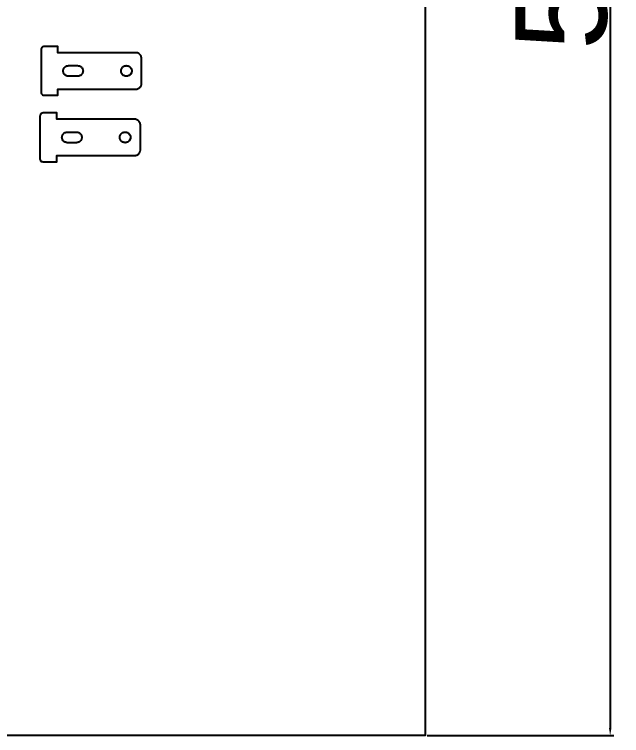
# Model space of a CAD drawing. Header units: millimetres. Extents: x 6 to 2919, y 5 to 2410.
# Drawn here: x 2719.3 to 2918.7, y 1825.9 to 2062.7 of the extents above; entities that cross this region are included whole.
import ezdxf

# ---------------------------------------------------------------- set-up
doc = ezdxf.new("R2010")
doc.units = ezdxf.units.MM
doc.layers.add('Layer 1', color=7, linetype='Continuous')
doc.styles.get("Standard").update_dxf_attribs({"font": 'arial.ttf'})
doc.dimstyles.new('ISO-25', dxfattribs={"dimtxt": 2.5, "dimasz": 2.5, "dimexe": 1.25, "dimexo": 0.625, "dimtad": 1, "dimtxsty": 'Standard', "dimcen": 2.5, "dimadec": 0, "dimazin": 0, "dimtfac": 1, "dimtmove": 0, "dimatfit": 3, "dimfxl": 1, "dimarcsym": 0})

# ---------------------------------------------------------------- blocks, each defined once
blk = doc.blocks.new('*D13')
at = {"color": 0, "lineweight": -2, "transparency": 16777216}
for p, q in [((2854.78, 2345.88), (2916.17, 2345.88)), ((2914.92, 2343.38), (2914.92, 1828.38)), ((2854.78, 1825.88), (2916.17, 1825.88))]:
    blk.add_line(p, q, dxfattribs=at)
at = {"color": 0, "transparency": 16777216}
for points in [[(2914.51, 2343.38), (2915.34, 2343.38), (2914.92, 2345.88)], [(2914.51, 1828.38), (2915.34, 1828.38), (2914.92, 1825.88)]]:
    blk.add_solid(points, dxfattribs=at)
at = {"layer": 'Defpoints', "color": 0, "transparency": 16777216}
for p in [(2854.16, 2345.88), (2854.16, 1825.88), (2914.92, 1825.88)]:
    blk.add_point(p, dxfattribs=at)
at = {"color": 0, "transparency": 16777216, "insert": (2898.98, 2085.88), "char_height": 30, "attachment_point": 5, "rotation": 90}
blk.add_mtext('520', dxfattribs=at)

msp = doc.modelspace()

# ---------------------------------------------------------------- linework, layer by layer
msp.add_lwpolyline([(2454.158, 2345.881), (2854.158, 2345.881), (2854.158, 1825.881), (2454.158, 1825.881)], close=True)
at = {"layer": 'Layer 1', "color": 242, "true_color": 0xcd2027}
for points in [[(2760.982, 2048.56), (2760.912, 2048.771), (2760.841, 2048.983), (2760.735, 2049.159), (2760.594, 2049.371), (2760.277, 2049.688), (2760.1, 2049.794), (2759.889, 2049.9), (2759.677, 2050.006), (2759.465, 2050.076), (2759.254, 2050.112), (2733.536, 2050.112), (2733.536, 2052.123), (2729.021, 2052.123), (2728.844, 2052.087), (2728.668, 2052.052), (2728.527, 2051.981), (2728.386, 2051.876), (2728.245, 2051.77), (2728.174, 2051.629), (2728.068, 2051.452), (2728.033, 2051.276), (2728.033, 2036.953), (2728.068, 2036.777), (2728.174, 2036.6), (2728.245, 2036.459), (2728.386, 2036.353), (2728.527, 2036.248), (2728.668, 2036.177), (2728.844, 2036.142), (2729.021, 2036.106), (2733.536, 2036.106), (2733.536, 2038.117), (2759.254, 2038.117), (2759.465, 2038.153), (2759.677, 2038.223), (2759.889, 2038.294), (2760.1, 2038.435), (2760.277, 2038.541), (2760.453, 2038.682), (2760.594, 2038.858), (2760.735, 2039.035), (2760.841, 2039.246), (2760.982, 2039.67), (2761.018, 2039.881), (2761.018, 2048.348), (2760.982, 2048.56)], [(2741.756, 2043.903), (2741.721, 2043.691), (2741.65, 2043.48), (2741.58, 2043.303), (2741.474, 2043.127), (2741.333, 2042.95), (2741.191, 2042.809), (2741.015, 2042.668), (2740.839, 2042.562), (2740.662, 2042.492), (2740.451, 2042.421), (2740.239, 2042.386), (2740.027, 2042.351), (2737.029, 2042.351), (2736.817, 2042.386), (2736.605, 2042.421), (2736.394, 2042.492), (2736.217, 2042.562), (2736.041, 2042.668), (2735.865, 2042.809), (2735.723, 2042.95), (2735.582, 2043.127), (2735.476, 2043.303), (2735.406, 2043.48), (2735.335, 2043.691), (2735.3, 2043.903), (2735.265, 2044.115), (2735.3, 2044.326), (2735.335, 2044.538), (2735.406, 2044.714), (2735.476, 2044.926), (2735.582, 2045.102), (2735.723, 2045.279), (2735.865, 2045.42), (2736.041, 2045.561), (2736.217, 2045.667), (2736.394, 2045.737), (2736.605, 2045.808), (2736.817, 2045.843), (2737.029, 2045.878), (2740.027, 2045.878), (2740.239, 2045.843), (2740.451, 2045.808), (2740.662, 2045.737), (2740.839, 2045.667), (2741.015, 2045.561), (2741.191, 2045.42), (2741.333, 2045.279), (2741.474, 2045.102), (2741.58, 2044.926), (2741.65, 2044.714), (2741.721, 2044.538), (2741.756, 2044.326), (2741.791, 2044.115), (2741.756, 2043.903)], [(2757.772, 2044.326), (2757.772, 2043.903), (2757.737, 2043.691), (2757.666, 2043.48), (2757.349, 2042.95), (2757.172, 2042.809), (2757.031, 2042.668), (2756.855, 2042.562), (2756.643, 2042.492), (2756.431, 2042.421), (2756.22, 2042.386), (2756.008, 2042.351), (2755.832, 2042.386), (2755.62, 2042.421), (2755.408, 2042.492), (2755.197, 2042.562), (2755.02, 2042.668), (2754.879, 2042.809), (2754.703, 2042.95), (2754.597, 2043.127), (2754.491, 2043.303), (2754.385, 2043.48), (2754.315, 2043.691), (2754.28, 2043.903), (2754.28, 2044.326), (2754.315, 2044.538), (2754.385, 2044.714), (2754.491, 2044.926), (2754.597, 2045.102), (2754.703, 2045.279), (2754.879, 2045.42), (2755.02, 2045.561), (2755.197, 2045.667), (2755.408, 2045.737), (2755.62, 2045.808), (2755.832, 2045.843), (2756.008, 2045.878), (2756.22, 2045.843), (2756.431, 2045.808), (2756.643, 2045.737), (2756.855, 2045.667), (2757.031, 2045.561), (2757.172, 2045.42), (2757.349, 2045.279), (2757.56, 2044.926), (2757.666, 2044.714), (2757.737, 2044.538), (2757.772, 2044.326)], [(2760.578, 2026.744), (2760.508, 2026.956), (2760.437, 2027.167), (2760.331, 2027.344), (2760.19, 2027.555), (2760.049, 2027.696), (2759.873, 2027.873), (2759.696, 2027.979), (2759.484, 2028.085), (2759.273, 2028.19), (2759.061, 2028.261), (2758.849, 2028.296), (2733.132, 2028.296), (2733.132, 2030.307), (2728.616, 2030.307), (2728.44, 2030.272), (2728.264, 2030.236), (2728.123, 2030.166), (2727.981, 2030.06), (2727.84, 2029.954), (2727.77, 2029.813), (2727.664, 2029.637), (2727.629, 2029.46), (2727.629, 2015.138), (2727.664, 2014.961), (2727.77, 2014.785), (2727.84, 2014.644), (2727.981, 2014.538), (2728.123, 2014.432), (2728.264, 2014.361), (2728.44, 2014.326), (2728.616, 2014.291), (2733.132, 2014.291), (2733.132, 2016.302), (2758.849, 2016.302), (2759.061, 2016.337), (2759.273, 2016.408), (2759.484, 2016.478), (2759.696, 2016.619), (2759.873, 2016.725), (2760.049, 2016.866), (2760.19, 2017.043), (2760.331, 2017.219), (2760.437, 2017.431), (2760.578, 2017.854), (2760.613, 2018.066), (2760.613, 2026.532), (2760.578, 2026.744)], [(2741.352, 2022.087), (2741.316, 2021.876), (2741.246, 2021.664), (2741.175, 2021.488), (2741.069, 2021.311), (2740.928, 2021.135), (2740.787, 2020.994), (2740.611, 2020.853), (2740.434, 2020.747), (2740.258, 2020.676), (2740.046, 2020.606), (2739.835, 2020.57), (2739.623, 2020.535), (2736.624, 2020.535), (2736.413, 2020.57), (2736.201, 2020.606), (2735.989, 2020.676), (2735.813, 2020.747), (2735.637, 2020.853), (2735.46, 2020.994), (2735.319, 2021.135), (2735.178, 2021.311), (2735.072, 2021.488), (2735.002, 2021.664), (2734.931, 2021.876), (2734.896, 2022.087), (2734.861, 2022.299), (2734.896, 2022.511), (2734.931, 2022.722), (2735.002, 2022.899), (2735.072, 2023.11), (2735.178, 2023.287), (2735.319, 2023.463), (2735.46, 2023.604), (2735.637, 2023.745), (2735.813, 2023.851), (2735.989, 2023.922), (2736.201, 2023.992), (2736.413, 2024.028), (2736.624, 2024.063), (2739.623, 2024.063), (2739.835, 2024.028), (2740.046, 2023.992), (2740.258, 2023.922), (2740.434, 2023.851), (2740.611, 2023.745), (2740.787, 2023.604), (2740.928, 2023.463), (2741.069, 2023.287), (2741.175, 2023.11), (2741.246, 2022.899), (2741.316, 2022.722), (2741.352, 2022.511), (2741.387, 2022.299), (2741.352, 2022.087)], [(2757.368, 2022.511), (2757.368, 2022.087), (2757.333, 2021.876), (2757.262, 2021.664), (2756.944, 2021.135), (2756.768, 2020.994), (2756.627, 2020.853), (2756.451, 2020.747), (2756.239, 2020.676), (2756.027, 2020.606), (2755.816, 2020.57), (2755.604, 2020.535), (2755.428, 2020.57), (2755.216, 2020.606), (2755.004, 2020.676), (2754.793, 2020.747), (2754.616, 2020.853), (2754.475, 2020.994), (2754.299, 2021.135), (2754.193, 2021.311), (2754.087, 2021.488), (2753.981, 2021.664), (2753.911, 2021.876), (2753.875, 2022.087), (2753.875, 2022.511), (2753.911, 2022.722), (2753.981, 2022.899), (2754.087, 2023.11), (2754.193, 2023.287), (2754.299, 2023.463), (2754.475, 2023.604), (2754.616, 2023.745), (2754.793, 2023.851), (2755.004, 2023.922), (2755.216, 2023.992), (2755.428, 2024.028), (2755.604, 2024.063), (2755.816, 2024.028), (2756.027, 2023.992), (2756.239, 2023.922), (2756.451, 2023.851), (2756.627, 2023.745), (2756.768, 2023.604), (2756.944, 2023.463), (2757.156, 2023.11), (2757.262, 2022.899), (2757.333, 2022.722), (2757.368, 2022.511)]]:
    msp.add_lwpolyline(points, dxfattribs=at)

# ---------------------------------------------------------------- dimensions: what is measured, and where the dimension line sits
dim = msp.add_linear_dim(base=(2914.924, 1825.881), p1=(2854.158, 2345.881), p2=(2854.158, 1825.881), angle=90, dimstyle='ISO-25', override={"dimtxt": 30})
dim.commit()
dim.dimension.update_dxf_attribs({"geometry": '*D13', "text_midpoint": (2898.982, 2085.881)})

doc.saveas('drawing.dxf')
